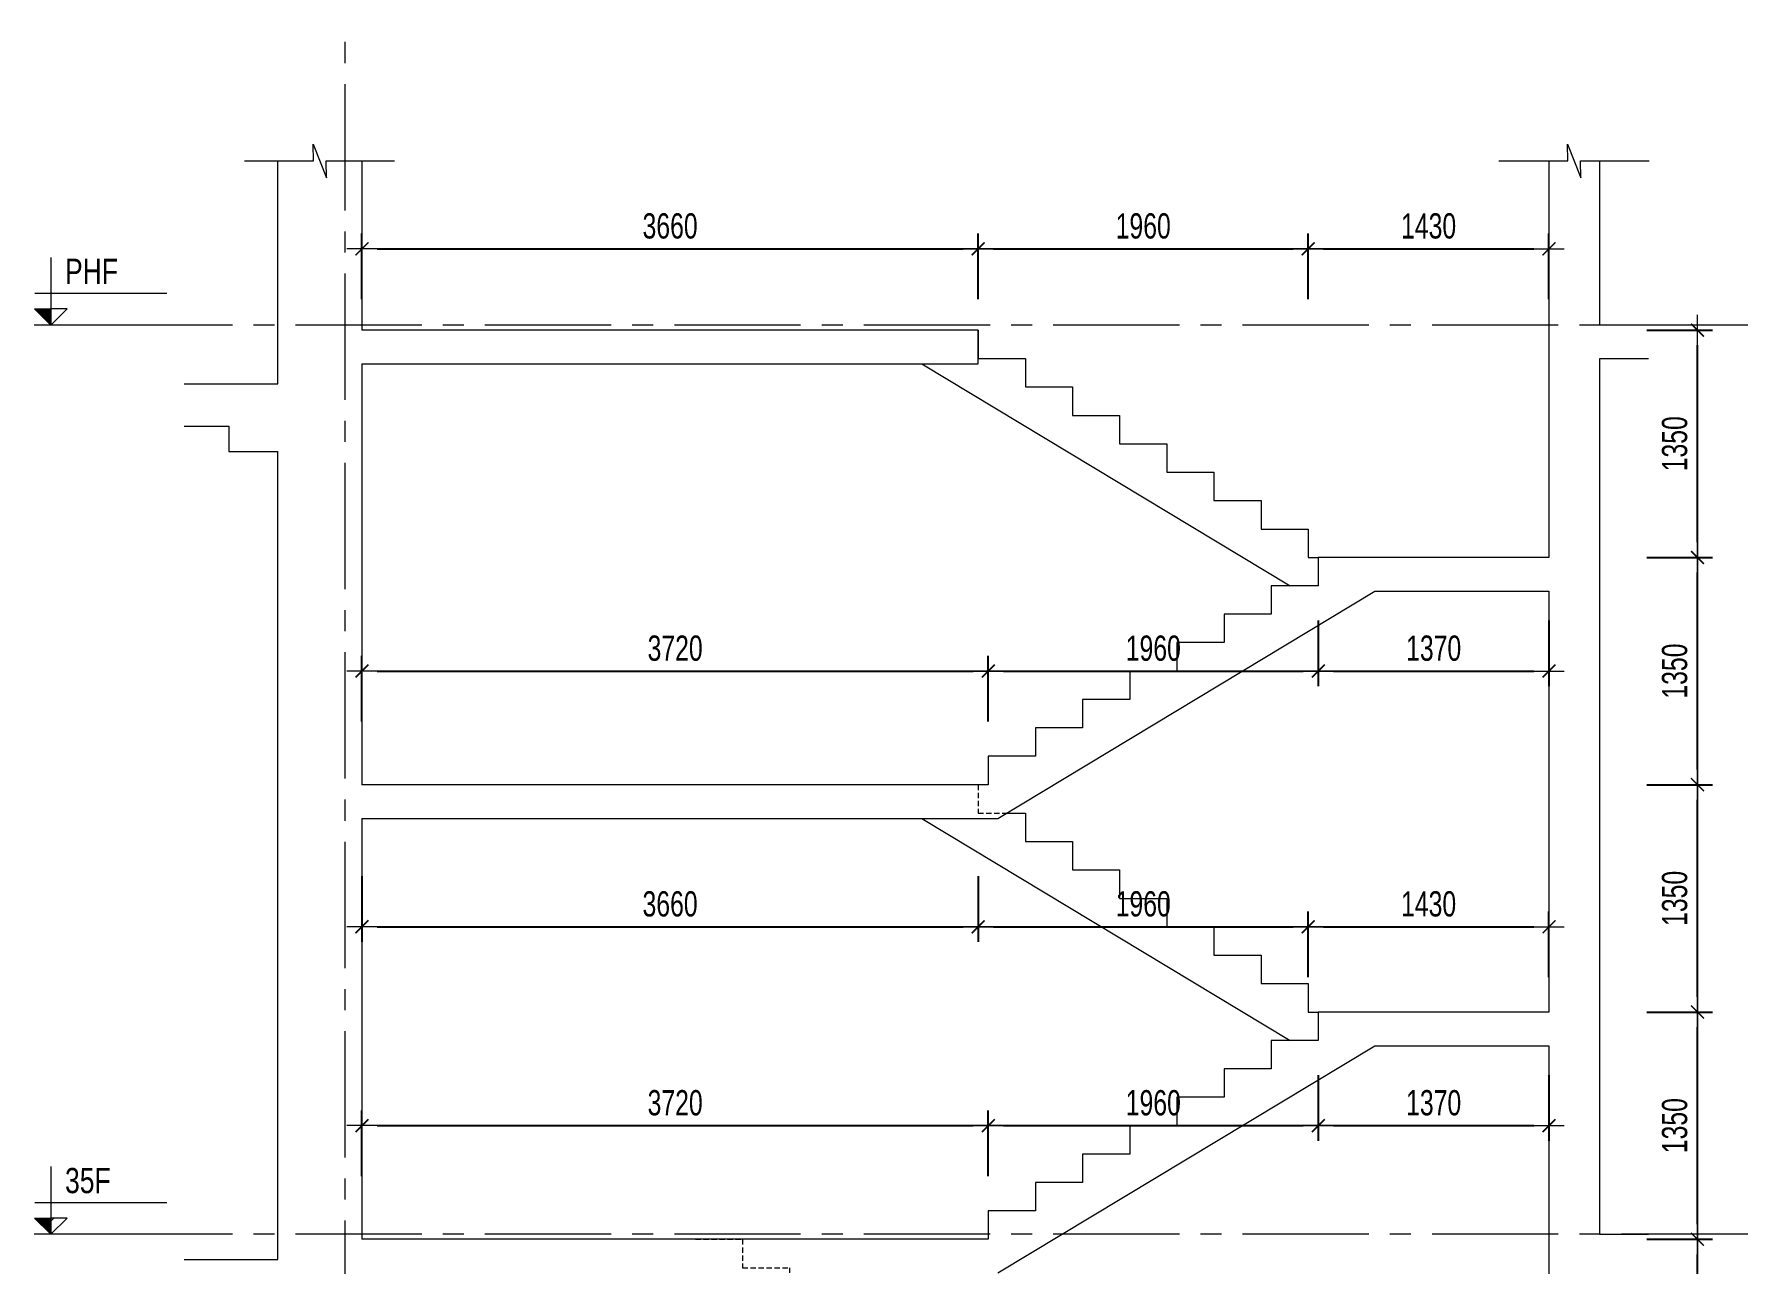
# Model space of a CAD drawing. Header units: millimetres. Extents: x -179076 to 254975, y -18667 to 296191.
# Drawn here: x 20821 to 30998, y 135082 to 142384 of the extents above; entities that cross this region are included whole.
import ezdxf

# ---------------------------------------------------------------- set-up
doc = ezdxf.new("R2010")
doc.units = ezdxf.units.MM
doc.linetypes.add('CENTER2', pattern=[1.125, 0.75, -0.125, 0.125, -0.125])
doc.linetypes.add('HIDDEN2', pattern=[4.762499999999999, 3.175, -1.5875])
doc.layers.get('Defpoints').update_dxf_attribs({"color": 151, "lineweight": 9})
for name, color, linetype, lineweight in [('NDC_S_ANNO', 7, 'Continuous', 20), ('NDC_S_AXIS', 5, 'CENTER2', 13), ('NDC_S_CONTINUOUS', 3, 'Continuous', 20), ('NDC_S_DIM', 1, 'Continuous', 15), ('NDC_S_HIDDEN', 8, 'HIDDEN2', 13), ('NDC_S_SLAB', 2, 'Continuous', 20), ('NDC_S_SYMBOL', 1, 'Continuous', 15), ('NDC_S_TEXT SYMBOL', 7, 'Continuous', 20), ('NDC_S_VN TEXT', 7, 'Continuous', 20)]:
    doc.layers.add(name, color=color, linetype=linetype, lineweight=lineweight)
doc.styles.add('NDC_ANNO', font='', dxfattribs={"width": 0.8})
doc.styles.add('NDC_DIM', font='', dxfattribs={"width": 0.75})
doc.styles.get('NDC_ANNO').set_extended_font_data('Dotum')
doc.styles.get('NDC_DIM').set_extended_font_data('Dotum')
doc.dimstyles.new('NDC_dim_60', dxfattribs={"dimscale": 60, "dimtxt": 2.5, "dimasz": 1.5, "dimexe": 1.5, "dimexo": 2.5, "dimgap": 1, "dimtad": 1, "dimdec": 0, "dimzin": 0, "dimdsep": 46, "dimtxsty": 'NDC_DIM', "dimblk": 'DIMMARK', "dimcen": 0.09, "dimdle": 1.2, "dimclrd": 1, "dimclre": 1, "dimclrt": 3, "dimadec": 0, "dimazin": 0, "dimtfac": 1, "dimtdec": 0, "dimtix": 1, "dimtofl": 0, "dimtmove": 0, "dimatfit": 3, "dimfxl": 5, "dimfxlon": 1, "dimtolj": 1, "dimtzin": 0, "dimarcsym": 0})

# ---------------------------------------------------------------- blocks, each defined once
blk = doc.blocks.new('kata_block_CT')
at = {"layer": 'NDC_S_ANNO'}
blk.add_hatch(color=3, dxfattribs=at).paths.add_polyline_path([(0, 1.596954857557648), (-1.612010908633238, 1.596954857557648), (0, 0)])
at = {"layer": 'NDC_S_ANNO', "ltscale": 50}
h = blk.add_hatch(dxfattribs=at)
h.set_pattern_fill('ANSI31', color=256, scale=1.406250541793835, style=0)
h.set_pattern_definition([(45.00000000000001, (0, 5.456968210637569e-12), (-3.157122508925224, 3.157122508925225), [])])
h.paths.add_polyline_path([(0, 1.596954857557648), (0, 0), (1.612010908924276, 1.596954857557648)])
for p, q in [((-1.592704896858777, 3.140833880479477), (11.46947077315417, 3.140833880479477)), ((11.56125648126181, 5.456968210637569e-12), (-1.63869572513795, 5.456968210637569e-12))]:
    blk.add_line(p, q, dxfattribs=at)
for points in [[(0, 6.69495074864426), (0, 0)], [(0, 0), (-1.612010908924276, 1.596954857557648), (0, 1.596954857557648)], [(0, 0), (1.612010908924276, 1.596954857557648), (0, 1.596954857557648)]]:
    blk.add_lwpolyline(points, dxfattribs=at)
at = {"layer": 'NDC_S_ANNO', "color": 8, "ltscale": 50}
blk.add_lwpolyline([(0, 0), (-1.612010908633238, 1.596954857557648), (0, 1.596954857557648)], dxfattribs=at)
at = {"layer": 'NDC_S_TEXT SYMBOL', "color": 3, "style": 'NDC_ANNO', "width": 0.8}
blk.add_attdef('CT', (1.409564409346785, 4.068271311703938), '', height=2.5, dxfattribs=at)
blk = doc.blocks.new('DIMMARK')
at = {"layer": 'NDC_S_DIM', "color": 1}
blk.add_line((-1.5, 0), (1, 0), dxfattribs=at)
at = {"layer": 'NDC_S_DIM', "color": 2, "const_width": 0.1}
blk.add_lwpolyline([(-0.4242640687119285, -0.4242640687119285), (0.4242640687119285, 0.4242640687119285)], dxfattribs=at)
blk = doc.blocks.new('*D2628')
at = {"layer": 'Defpoints', "color": 0, "transparency": 16777216}
for p in [(25062.7064765261, 135226.894619541), (22767.819041863, 135026.8946195382), (25062.7064765261, 133703.817696464)]:
    blk.add_point(p, dxfattribs=at)
at = {"layer": 'NDC_S_DIM', "color": 1, "lineweight": -2, "transparency": 16777216}
for p, q in [((22767.819041863, 134003.817696464), (22767.819041863, 133613.817696464)), ((25062.7064765261, 134003.817696464), (25062.7064765261, 133613.817696464)), ((22857.819041863, 133703.817696464), (24972.7064765261, 133703.817696464))]:
    blk.add_line(p, q, dxfattribs=at)
at = {"layer": 'NDC_S_DIM', "color": 1, "lineweight": -2, "transparency": 16777216, "xscale": 90, "yscale": 90, "zscale": 90, "rotation": 180}
blk.add_blockref('DIMMARK', (22767.819041863, 133703.817696464), dxfattribs=at)
at = {"layer": 'NDC_S_DIM', "color": 1, "lineweight": -2, "transparency": 16777216, "xscale": 90, "yscale": 90, "zscale": 90}
blk.add_blockref('DIMMARK', (25062.7064765261, 133703.817696464), dxfattribs=at)
at = {"layer": 'NDC_S_DIM', "color": 3, "transparency": 16777216, "insert": (23915.26275919455, 133838.9194603717), "char_height": 150, "attachment_point": 5, "style": 'NDC_DIM'}
blk.add_mtext('\\A1;2295', dxfattribs=at)
blk = doc.blocks.new('*D2629')
at = {"layer": 'Defpoints', "color": 0, "transparency": 16777216}
for p in [(25062.7064765261, 135226.894619541), (28387.81904196145, 133703.817696464), (28387.81904196145, 133196.1253887717)]:
    blk.add_point(p, dxfattribs=at)
at = {"layer": 'NDC_S_DIM', "color": 1, "lineweight": -2, "transparency": 16777216}
for p, q in [((25062.7064765261, 134003.817696464), (25062.7064765261, 133613.817696464)), ((28387.81904196145, 133403.817696464), (28387.81904196145, 133793.817696464)), ((25152.7064765261, 133703.817696464), (28297.81904196145, 133703.817696464))]:
    blk.add_line(p, q, dxfattribs=at)
at = {"layer": 'NDC_S_DIM', "color": 1, "lineweight": -2, "transparency": 16777216, "xscale": 90, "yscale": 90, "zscale": 90, "rotation": 180}
blk.add_blockref('DIMMARK', (25062.7064765261, 133703.817696464), dxfattribs=at)
at = {"layer": 'NDC_S_DIM', "color": 1, "lineweight": -2, "transparency": 16777216, "xscale": 90, "yscale": 90, "zscale": 90}
blk.add_blockref('DIMMARK', (28387.81904196145, 133703.817696464), dxfattribs=at)
at = {"layer": 'NDC_S_DIM', "color": 3, "transparency": 16777216, "insert": (26725.26275924378, 133838.9194603717), "char_height": 150, "attachment_point": 5, "style": 'NDC_DIM'}
blk.add_mtext('\\A1;3325', dxfattribs=at)
blk = doc.blocks.new('*D2631')
at = {"layer": 'Defpoints', "color": 0, "transparency": 16777216}
for p in [(26487.81904196143, 135901.894619541), (22767.81904186303, 135226.8946195382), (26487.81904196143, 135226.8946195382)]:
    blk.add_point(p, dxfattribs=at)
at = {"layer": 'NDC_S_DIM', "color": 1, "lineweight": -2, "transparency": 16777216}
for p, q in [((22767.81904186303, 135601.894619541), (22767.81904186303, 135991.894619541)), ((26487.81904196143, 135601.894619541), (26487.81904196143, 135991.894619541)), ((22857.81904186303, 135901.894619541), (26397.81904196143, 135901.894619541))]:
    blk.add_line(p, q, dxfattribs=at)
at = {"layer": 'NDC_S_DIM', "color": 1, "lineweight": -2, "transparency": 16777216, "xscale": 90, "yscale": 90, "zscale": 90, "rotation": 180}
blk.add_blockref('DIMMARK', (22767.81904186303, 135901.894619541), dxfattribs=at)
at = {"layer": 'NDC_S_DIM', "color": 1, "lineweight": -2, "transparency": 16777216, "xscale": 90, "yscale": 90, "zscale": 90}
blk.add_blockref('DIMMARK', (26487.81904196143, 135901.894619541), dxfattribs=at)
at = {"layer": 'NDC_S_DIM', "color": 3, "transparency": 16777216, "insert": (24627.81904191223, 136036.9963834487), "char_height": 150, "attachment_point": 5, "style": 'NDC_DIM'}
blk.add_mtext('\\A1;3720', dxfattribs=at)
blk = doc.blocks.new('*D2632')
at = {"layer": 'Defpoints', "color": 0, "transparency": 16777216}
for p in [(28447.81904196143, 136408.144619541), (28447.81904196143, 135901.894619541), (26487.81904196143, 135226.8946195382)]:
    blk.add_point(p, dxfattribs=at)
at = {"layer": 'NDC_S_DIM', "color": 1, "lineweight": -2, "transparency": 16777216}
for p, q in [((28447.81904196143, 136201.894619541), (28447.81904196143, 135811.894619541)), ((26487.81904196143, 135601.894619541), (26487.81904196143, 135991.894619541)), ((26577.81904196143, 135901.894619541), (28357.81904196143, 135901.894619541))]:
    blk.add_line(p, q, dxfattribs=at)
at = {"layer": 'NDC_S_DIM', "color": 1, "lineweight": -2, "transparency": 16777216, "xscale": 90, "yscale": 90, "zscale": 90, "rotation": 180}
blk.add_blockref('DIMMARK', (26487.81904196143, 135901.894619541), dxfattribs=at)
at = {"layer": 'NDC_S_DIM', "color": 1, "lineweight": -2, "transparency": 16777216, "xscale": 90, "yscale": 90, "zscale": 90}
blk.add_blockref('DIMMARK', (28447.81904196143, 135901.894619541), dxfattribs=at)
at = {"layer": 'NDC_S_DIM', "color": 3, "transparency": 16777216, "insert": (27467.81904196143, 136036.9963834487), "char_height": 150, "attachment_point": 5, "style": 'NDC_DIM'}
blk.add_mtext('\\A1;1960', dxfattribs=at)
blk = doc.blocks.new('*D2633')
at = {"layer": 'Defpoints', "color": 0, "transparency": 16777216}
for p in [(28447.81904196143, 136408.144619541), (29817.81904180933, 136376.894619541), (29817.81904180933, 135901.894619541)]:
    blk.add_point(p, dxfattribs=at)
at = {"layer": 'NDC_S_DIM', "color": 1, "lineweight": -2, "transparency": 16777216}
for p, q in [((28447.81904196143, 136201.894619541), (28447.81904196143, 135811.894619541)), ((29817.81904180933, 136201.894619541), (29817.81904180933, 135811.894619541)), ((28537.81904196143, 135901.894619541), (29727.81904180933, 135901.894619541))]:
    blk.add_line(p, q, dxfattribs=at)
at = {"layer": 'NDC_S_DIM', "color": 1, "lineweight": -2, "transparency": 16777216, "xscale": 90, "yscale": 90, "zscale": 90, "rotation": 180}
blk.add_blockref('DIMMARK', (28447.81904196143, 135901.894619541), dxfattribs=at)
at = {"layer": 'NDC_S_DIM', "color": 1, "lineweight": -2, "transparency": 16777216, "xscale": 90, "yscale": 90, "zscale": 90}
blk.add_blockref('DIMMARK', (29817.81904180933, 135901.894619541), dxfattribs=at)
at = {"layer": 'NDC_S_DIM', "color": 3, "transparency": 16777216, "insert": (29132.81904188538, 136036.9963834487), "char_height": 150, "attachment_point": 5, "style": 'NDC_DIM'}
blk.add_mtext('\\A1;1370', dxfattribs=at)
blk = doc.blocks.new('*D2634')
at = {"layer": 'Defpoints', "color": 0, "transparency": 16777216}
for p in [(26427.81904196143, 137926.8946195388), (22767.59332412216, 137726.8946195382), (26427.81904196143, 137083.144619541)]:
    blk.add_point(p, dxfattribs=at)
at = {"layer": 'NDC_S_DIM', "color": 1, "lineweight": -2, "transparency": 16777216}
for p, q in [((22767.59332412216, 137383.144619541), (22767.59332412216, 136993.144619541)), ((26427.81904196143, 137383.144619541), (26427.81904196143, 136993.144619541)), ((22857.59332412216, 137083.144619541), (26337.81904196143, 137083.144619541))]:
    blk.add_line(p, q, dxfattribs=at)
at = {"layer": 'NDC_S_DIM', "color": 1, "lineweight": -2, "transparency": 16777216, "xscale": 90, "yscale": 90, "zscale": 90, "rotation": 180}
blk.add_blockref('DIMMARK', (22767.59332412216, 137083.144619541), dxfattribs=at)
at = {"layer": 'NDC_S_DIM', "color": 1, "lineweight": -2, "transparency": 16777216, "xscale": 90, "yscale": 90, "zscale": 90}
blk.add_blockref('DIMMARK', (26427.81904196143, 137083.144619541), dxfattribs=at)
at = {"layer": 'NDC_S_DIM', "color": 3, "transparency": 16777216, "insert": (24597.7061830418, 137218.2463834487), "char_height": 150, "attachment_point": 5, "style": 'NDC_DIM'}
blk.add_mtext('\\A1;3660', dxfattribs=at)
blk = doc.blocks.new('*D2635')
at = {"layer": 'Defpoints', "color": 0, "transparency": 16777216}
for p in [(26427.81904196143, 137926.8946195388), (28387.81904196143, 137083.144619541), (28387.81904196143, 136576.894619541)]:
    blk.add_point(p, dxfattribs=at)
at = {"layer": 'NDC_S_DIM', "color": 1, "lineweight": -2, "transparency": 16777216}
for p, q in [((26427.81904196143, 137383.144619541), (26427.81904196143, 136993.144619541)), ((26517.81904196143, 137083.144619541), (28297.81904196143, 137083.144619541)), ((28387.81904196143, 136783.144619541), (28387.81904196143, 137173.144619541))]:
    blk.add_line(p, q, dxfattribs=at)
at = {"layer": 'NDC_S_DIM', "color": 1, "lineweight": -2, "transparency": 16777216, "xscale": 90, "yscale": 90, "zscale": 90, "rotation": 180}
blk.add_blockref('DIMMARK', (26427.81904196143, 137083.144619541), dxfattribs=at)
at = {"layer": 'NDC_S_DIM', "color": 1, "lineweight": -2, "transparency": 16777216, "xscale": 90, "yscale": 90, "zscale": 90}
blk.add_blockref('DIMMARK', (28387.81904196143, 137083.144619541), dxfattribs=at)
at = {"layer": 'NDC_S_DIM', "color": 3, "transparency": 16777216, "insert": (27407.81904196143, 137218.2463834487), "char_height": 150, "attachment_point": 5, "style": 'NDC_DIM'}
blk.add_mtext('\\A1;1960', dxfattribs=at)
blk = doc.blocks.new('*D2636')
at = {"layer": 'Defpoints', "color": 0, "transparency": 16777216}
for p in [(29817.81904180933, 137083.144619541), (28387.81904196143, 136576.894619541), (29817.81904180933, 136576.894619541)]:
    blk.add_point(p, dxfattribs=at)
at = {"layer": 'NDC_S_DIM', "color": 1, "lineweight": -2, "transparency": 16777216}
for p, q in [((28387.81904196143, 136783.144619541), (28387.81904196143, 137173.144619541)), ((28477.81904196143, 137083.144619541), (29727.81904180933, 137083.144619541)), ((29817.81904180933, 136783.144619541), (29817.81904180933, 137173.144619541))]:
    blk.add_line(p, q, dxfattribs=at)
at = {"layer": 'NDC_S_DIM', "color": 1, "lineweight": -2, "transparency": 16777216, "xscale": 90, "yscale": 90, "zscale": 90, "rotation": 180}
blk.add_blockref('DIMMARK', (28387.81904196143, 137083.144619541), dxfattribs=at)
at = {"layer": 'NDC_S_DIM', "color": 1, "lineweight": -2, "transparency": 16777216, "xscale": 90, "yscale": 90, "zscale": 90}
blk.add_blockref('DIMMARK', (29817.81904180933, 137083.144619541), dxfattribs=at)
at = {"layer": 'NDC_S_DIM', "color": 3, "transparency": 16777216, "insert": (29102.81904188538, 137218.2463834487), "char_height": 150, "attachment_point": 5, "style": 'NDC_DIM'}
blk.add_mtext('\\A1;1430', dxfattribs=at)
blk = doc.blocks.new('*D2637')
at = {"layer": 'Defpoints', "color": 0, "transparency": 16777216}
for p in [(26487.81904196143, 138601.894619541), (22767.59332412216, 137926.8946195382), (26487.81904196143, 137926.8946195389)]:
    blk.add_point(p, dxfattribs=at)
at = {"layer": 'NDC_S_DIM', "color": 1, "lineweight": -2, "transparency": 16777216}
for p, q in [((22767.59332412216, 138301.894619541), (22767.59332412216, 138691.894619541)), ((26487.81904196143, 138301.894619541), (26487.81904196143, 138691.894619541)), ((22857.59332412216, 138601.894619541), (26397.81904196143, 138601.894619541))]:
    blk.add_line(p, q, dxfattribs=at)
at = {"layer": 'NDC_S_DIM', "color": 1, "lineweight": -2, "transparency": 16777216, "xscale": 90, "yscale": 90, "zscale": 90, "rotation": 180}
blk.add_blockref('DIMMARK', (22767.59332412216, 138601.894619541), dxfattribs=at)
at = {"layer": 'NDC_S_DIM', "color": 1, "lineweight": -2, "transparency": 16777216, "xscale": 90, "yscale": 90, "zscale": 90}
blk.add_blockref('DIMMARK', (26487.81904196143, 138601.894619541), dxfattribs=at)
at = {"layer": 'NDC_S_DIM', "color": 3, "transparency": 16777216, "insert": (24627.7061830418, 138736.9963834487), "char_height": 150, "attachment_point": 5, "style": 'NDC_DIM'}
blk.add_mtext('\\A1;3720', dxfattribs=at)
blk = doc.blocks.new('*D2638')
at = {"layer": 'Defpoints', "color": 0, "transparency": 16777216}
for p in [(28447.81904196143, 139276.894619541), (28447.81904196143, 138601.894619541), (26487.81904196143, 137926.8946195389)]:
    blk.add_point(p, dxfattribs=at)
at = {"layer": 'NDC_S_DIM', "color": 1, "lineweight": -2, "transparency": 16777216}
for p, q in [((28447.81904196143, 138901.894619541), (28447.81904196143, 138511.894619541)), ((26487.81904196143, 138301.894619541), (26487.81904196143, 138691.894619541)), ((26577.81904196143, 138601.894619541), (28357.81904196143, 138601.894619541))]:
    blk.add_line(p, q, dxfattribs=at)
at = {"layer": 'NDC_S_DIM', "color": 1, "lineweight": -2, "transparency": 16777216, "xscale": 90, "yscale": 90, "zscale": 90, "rotation": 180}
blk.add_blockref('DIMMARK', (26487.81904196143, 138601.894619541), dxfattribs=at)
at = {"layer": 'NDC_S_DIM', "color": 1, "lineweight": -2, "transparency": 16777216, "xscale": 90, "yscale": 90, "zscale": 90}
blk.add_blockref('DIMMARK', (28447.81904196143, 138601.894619541), dxfattribs=at)
at = {"layer": 'NDC_S_DIM', "color": 3, "transparency": 16777216, "insert": (27467.81904196143, 138736.9963834487), "char_height": 150, "attachment_point": 5, "style": 'NDC_DIM'}
blk.add_mtext('\\A1;1960', dxfattribs=at)
blk = doc.blocks.new('*D2620')
at = {"layer": 'Defpoints', "color": 0, "transparency": 16777216}
for p in [(28447.81904196143, 139276.894619541), (29817.81904180936, 139076.894619541), (29817.81904180936, 138601.894619541)]:
    blk.add_point(p, dxfattribs=at)
at = {"layer": 'NDC_S_DIM', "color": 1, "lineweight": -2, "transparency": 16777216}
for p, q in [((28447.81904196143, 138901.894619541), (28447.81904196143, 138511.894619541)), ((29817.81904180936, 138901.894619541), (29817.81904180936, 138511.894619541)), ((28537.81904196143, 138601.894619541), (29727.81904180936, 138601.894619541))]:
    blk.add_line(p, q, dxfattribs=at)
at = {"layer": 'NDC_S_DIM', "color": 1, "lineweight": -2, "transparency": 16777216, "xscale": 90, "yscale": 90, "zscale": 90, "rotation": 180}
blk.add_blockref('DIMMARK', (28447.81904196143, 138601.894619541), dxfattribs=at)
at = {"layer": 'NDC_S_DIM', "color": 1, "lineweight": -2, "transparency": 16777216, "xscale": 90, "yscale": 90, "zscale": 90}
blk.add_blockref('DIMMARK', (29817.81904180936, 138601.894619541), dxfattribs=at)
at = {"layer": 'NDC_S_DIM', "color": 3, "transparency": 16777216, "insert": (29132.81904188539, 138736.9963834487), "char_height": 150, "attachment_point": 5, "style": 'NDC_DIM'}
blk.add_mtext('\\A1;1370', dxfattribs=at)
blk = doc.blocks.new('*D2621')
at = {"layer": 'Defpoints', "color": 0, "transparency": 16777216}
for p in [(26427.81904196143, 141109.7245300131), (22767.81904186303, 140626.8946195382), (26427.81904196143, 140626.8946195382)]:
    blk.add_point(p, dxfattribs=at)
at = {"layer": 'NDC_S_DIM', "color": 1, "lineweight": -2, "transparency": 16777216}
for p, q in [((22767.81904186303, 140809.7245300131), (22767.81904186303, 141199.7245300131)), ((26427.81904196143, 140809.7245300131), (26427.81904196143, 141199.7245300131)), ((22857.81904186303, 141109.7245300131), (26337.81904196143, 141109.7245300131))]:
    blk.add_line(p, q, dxfattribs=at)
at = {"layer": 'NDC_S_DIM', "color": 1, "lineweight": -2, "transparency": 16777216, "xscale": 90, "yscale": 90, "zscale": 90, "rotation": 180}
blk.add_blockref('DIMMARK', (22767.81904186303, 141109.7245300131), dxfattribs=at)
at = {"layer": 'NDC_S_DIM', "color": 1, "lineweight": -2, "transparency": 16777216, "xscale": 90, "yscale": 90, "zscale": 90}
blk.add_blockref('DIMMARK', (26427.81904196143, 141109.7245300131), dxfattribs=at)
at = {"layer": 'NDC_S_DIM', "color": 3, "transparency": 16777216, "insert": (24597.81904191223, 141244.8262939208), "char_height": 150, "attachment_point": 5, "style": 'NDC_DIM'}
blk.add_mtext('\\A1;3660', dxfattribs=at)
blk = doc.blocks.new('*D2622')
at = {"layer": 'Defpoints', "color": 0, "transparency": 16777216}
for p in [(28387.81904196143, 141109.7245300131), (26427.81904196143, 140626.8946195382), (28387.81904196143, 139361.269619541)]:
    blk.add_point(p, dxfattribs=at)
at = {"layer": 'NDC_S_DIM', "color": 1, "lineweight": -2, "transparency": 16777216}
for p, q in [((26427.81904196143, 140809.7245300131), (26427.81904196143, 141199.7245300131)), ((28387.81904196143, 140809.7245300131), (28387.81904196143, 141199.7245300131)), ((26517.81904196143, 141109.7245300131), (28297.81904196143, 141109.7245300131))]:
    blk.add_line(p, q, dxfattribs=at)
at = {"layer": 'NDC_S_DIM', "color": 1, "lineweight": -2, "transparency": 16777216, "xscale": 90, "yscale": 90, "zscale": 90, "rotation": 180}
blk.add_blockref('DIMMARK', (26427.81904196143, 141109.7245300131), dxfattribs=at)
at = {"layer": 'NDC_S_DIM', "color": 1, "lineweight": -2, "transparency": 16777216, "xscale": 90, "yscale": 90, "zscale": 90}
blk.add_blockref('DIMMARK', (28387.81904196143, 141109.7245300131), dxfattribs=at)
at = {"layer": 'NDC_S_DIM', "color": 3, "transparency": 16777216, "insert": (27407.81904196143, 141244.8262939208), "char_height": 150, "attachment_point": 5, "style": 'NDC_DIM'}
blk.add_mtext('\\A1;1960', dxfattribs=at)
blk = doc.blocks.new('*D2623')
at = {"layer": 'Defpoints', "color": 0, "transparency": 16777216}
for p in [(29817.8190418093, 141109.7245300131), (28387.81904196143, 139361.269619541), (29817.8190418093, 139276.894619541)]:
    blk.add_point(p, dxfattribs=at)
at = {"layer": 'NDC_S_DIM', "color": 1, "lineweight": -2, "transparency": 16777216}
for p, q in [((28387.81904196143, 140809.7245300131), (28387.81904196143, 141199.7245300131)), ((29817.8190418093, 140809.7245300131), (29817.8190418093, 141199.7245300131)), ((28477.81904196143, 141109.7245300131), (29727.8190418093, 141109.7245300131))]:
    blk.add_line(p, q, dxfattribs=at)
at = {"layer": 'NDC_S_DIM', "color": 1, "lineweight": -2, "transparency": 16777216, "xscale": 90, "yscale": 90, "zscale": 90, "rotation": 180}
blk.add_blockref('DIMMARK', (28387.81904196143, 141109.7245300131), dxfattribs=at)
at = {"layer": 'NDC_S_DIM', "color": 1, "lineweight": -2, "transparency": 16777216, "xscale": 90, "yscale": 90, "zscale": 90}
blk.add_blockref('DIMMARK', (29817.8190418093, 141109.7245300131), dxfattribs=at)
at = {"layer": 'NDC_S_DIM', "color": 3, "transparency": 16777216, "insert": (29102.81904188536, 141244.8262939208), "char_height": 150, "attachment_point": 5, "style": 'NDC_DIM'}
blk.add_mtext('\\A1;1430', dxfattribs=at)
blk = doc.blocks.new('*D3005')
at = {"layer": 'Defpoints', "color": 0, "transparency": 16777216}
for p in [(26487.81904196144, 135226.8946195389), (30699.73944934251, 135226.8946195389), (28387.81904196147, 133026.894619541)]:
    blk.add_point(p, dxfattribs=at)
at = {"layer": 'NDC_S_DIM', "color": 1, "lineweight": -2, "transparency": 16777216}
for p, q in [((30399.73944934251, 135226.8946195389), (30789.73944934251, 135226.8946195389)), ((30699.73944934251, 133116.894619541), (30699.73944934251, 135136.8946195389)), ((30399.73944934251, 133026.894619541), (30789.73944934251, 133026.894619541))]:
    blk.add_line(p, q, dxfattribs=at)
at = {"layer": 'NDC_S_DIM', "color": 1, "lineweight": -2, "transparency": 16777216, "xscale": 90, "yscale": 90, "zscale": 90}
for p, rotation in [((30699.73944934251, 135226.8946195389), 90), ((30699.73944934251, 133026.894619541), 270)]:
    blk.add_blockref('DIMMARK', p, dxfattribs=dict(at, rotation=rotation))
at = {"layer": 'NDC_S_DIM', "color": 3, "transparency": 16777216, "insert": (30564.63768543481, 134126.8946195399), "char_height": 150, "attachment_point": 5, "rotation": 90, "style": 'NDC_DIM'}
blk.add_mtext('\\A1;2200', dxfattribs=at)
blk = doc.blocks.new('*D3006')
at = {"layer": 'Defpoints', "color": 0, "transparency": 16777216}
for p in [(28387.81904196144, 136576.894619541), (30699.73944934252, 136576.894619541), (26487.81904196144, 135226.8946195389)]:
    blk.add_point(p, dxfattribs=at)
at = {"layer": 'NDC_S_DIM', "color": 1, "lineweight": -2, "transparency": 16777216}
for p, q in [((30399.73944934252, 136576.894619541), (30789.73944934252, 136576.894619541)), ((30699.73944934252, 135316.8946195389), (30699.73944934252, 136486.894619541)), ((30399.73944934252, 135226.8946195389), (30789.73944934252, 135226.8946195389))]:
    blk.add_line(p, q, dxfattribs=at)
at = {"layer": 'NDC_S_DIM', "color": 1, "lineweight": -2, "transparency": 16777216, "xscale": 90, "yscale": 90, "zscale": 90}
for p, rotation in [((30699.73944934252, 136576.894619541), 90), ((30699.73944934252, 135226.8946195389), 270)]:
    blk.add_blockref('DIMMARK', p, dxfattribs=dict(at, rotation=rotation))
at = {"layer": 'NDC_S_DIM', "color": 3, "transparency": 16777216, "insert": (30564.63768543482, 135901.8946195399), "char_height": 150, "attachment_point": 5, "rotation": 90, "style": 'NDC_DIM'}
blk.add_mtext('\\A1;1350', dxfattribs=at)
blk = doc.blocks.new('*D3007')
at = {"layer": 'Defpoints', "color": 0, "transparency": 16777216}
for p in [(26427.81904196144, 137926.8946195389), (30699.73944934254, 137926.8946195389), (28387.81904196144, 136576.894619541)]:
    blk.add_point(p, dxfattribs=at)
at = {"layer": 'NDC_S_DIM', "color": 1, "lineweight": -2, "transparency": 16777216}
for p, q in [((30399.73944934254, 137926.8946195389), (30789.73944934254, 137926.8946195389)), ((30699.73944934254, 136666.894619541), (30699.73944934254, 137836.8946195389)), ((30399.73944934254, 136576.894619541), (30789.73944934254, 136576.894619541))]:
    blk.add_line(p, q, dxfattribs=at)
at = {"layer": 'NDC_S_DIM', "color": 1, "lineweight": -2, "transparency": 16777216, "xscale": 90, "yscale": 90, "zscale": 90}
for p, rotation in [((30699.73944934254, 137926.8946195389), 90), ((30699.73944934254, 136576.894619541), 270)]:
    blk.add_blockref('DIMMARK', p, dxfattribs=dict(at, rotation=rotation))
at = {"layer": 'NDC_S_DIM', "color": 3, "transparency": 16777216, "insert": (30564.63768543483, 137251.8946195399), "char_height": 150, "attachment_point": 5, "rotation": 90, "style": 'NDC_DIM'}
blk.add_mtext('\\A1;1350', dxfattribs=at)
blk = doc.blocks.new('*D3008')
at = {"layer": 'Defpoints', "color": 0, "transparency": 16777216}
for p in [(28387.81904196144, 139276.894619541), (30699.73944934255, 139276.894619541), (26427.81904196144, 137926.8946195389)]:
    blk.add_point(p, dxfattribs=at)
at = {"layer": 'NDC_S_DIM', "color": 1, "lineweight": -2, "transparency": 16777216}
for p, q in [((30399.73944934255, 139276.894619541), (30789.73944934255, 139276.894619541)), ((30699.73944934255, 138016.8946195389), (30699.73944934255, 139186.894619541)), ((30399.73944934255, 137926.8946195389), (30789.73944934255, 137926.8946195389))]:
    blk.add_line(p, q, dxfattribs=at)
at = {"layer": 'NDC_S_DIM', "color": 1, "lineweight": -2, "transparency": 16777216, "xscale": 90, "yscale": 90, "zscale": 90}
for p, rotation in [((30699.73944934255, 139276.894619541), 90), ((30699.73944934255, 137926.8946195389), 270)]:
    blk.add_blockref('DIMMARK', p, dxfattribs=dict(at, rotation=rotation))
at = {"layer": 'NDC_S_DIM', "color": 3, "transparency": 16777216, "insert": (30564.63768543485, 138601.8946195399), "char_height": 150, "attachment_point": 5, "rotation": 90, "style": 'NDC_DIM'}
blk.add_mtext('\\A1;1350', dxfattribs=at)
blk = doc.blocks.new('*D3009')
at = {"layer": 'Defpoints', "color": 0, "transparency": 16777216}
for p in [(26427.81904196144, 140626.8946195382), (30699.73944934256, 140626.8946195382), (28387.81904196144, 139276.894619541)]:
    blk.add_point(p, dxfattribs=at)
at = {"layer": 'NDC_S_DIM', "color": 1, "lineweight": -2, "transparency": 16777216}
for p, q in [((30399.73944934256, 140626.8946195382), (30789.73944934256, 140626.8946195382)), ((30699.73944934256, 139366.894619541), (30699.73944934256, 140536.8946195382)), ((30399.73944934256, 139276.894619541), (30789.73944934256, 139276.894619541))]:
    blk.add_line(p, q, dxfattribs=at)
at = {"layer": 'NDC_S_DIM', "color": 1, "lineweight": -2, "transparency": 16777216, "xscale": 90, "yscale": 90, "zscale": 90}
for p, rotation in [((30699.73944934256, 140626.8946195382), 90), ((30699.73944934256, 139276.894619541), 270)]:
    blk.add_blockref('DIMMARK', p, dxfattribs=dict(at, rotation=rotation))
at = {"layer": 'NDC_S_DIM', "color": 3, "transparency": 16777216, "insert": (30564.63768543486, 139951.8946195396), "char_height": 150, "attachment_point": 5, "rotation": 90, "style": 'NDC_DIM'}
blk.add_mtext('\\A1;1350', dxfattribs=at)

msp = doc.modelspace()

# ---------------------------------------------------------------- linework, layer by layer
at = {"layer": 'NDC_S_AXIS', "ltscale": 1000}
msp.add_line((22667.81904194443, 128963.2315864418), (22667.81904194443, 142383.9942677284), dxfattribs=at)
for points in [[(30998.23058769255, 140656.894619541), (20821.45373490194, 140656.8946195409)], [(30998.23058769255, 135256.894619541), (20821.45373490194, 135256.8946195409)]]:
    msp.add_lwpolyline(points, dxfattribs=at)
at = {"layer": 'NDC_S_CONTINUOUS'}
for p, q in [((26092.21037766387, 140426.8946195389), (28280.35852580846, 139108.144619541)), ((26092.21037766381, 137726.8946195389), (28280.35852580843, 136408.144619541))]:
    msp.add_line(p, q, dxfattribs=at)
for points in [[(26427.81904196143, 140626.8946195389), (26427.81904196143, 140458.144619541), (26707.81904196143, 140458.144619541), (26707.81904196143, 140289.394619541), (26987.81904196143, 140289.394619541), (26987.81904196143, 140120.644619541), (27267.81904196143, 140120.644619541), (27267.81904196143, 139951.894619541), (27547.81904196143, 139951.894619541), (27547.81904196143, 139783.144619541), (27827.81904196143, 139783.144619541), (27827.81904196143, 139614.394619541), (28107.81904196143, 139614.394619541), (28107.81904196143, 139445.644619541), (28387.81904196143, 139445.644619541), (28387.81904196143, 139276.894619541), (28447.81904196143, 139276.894619541)], [(26595.27955811788, 137758.144619541), (26707.81904196143, 137758.144619541), (26707.81904196143, 137589.394619541), (26987.81904196143, 137589.394619541), (26987.81904196143, 137420.644619541), (27267.81904196143, 137420.644619541), (27267.81904196143, 137251.894619541), (27547.81904196143, 137251.894619541), (27547.81904196143, 137083.144619541), (27827.81904196143, 137083.144619541), (27827.81904196143, 136914.394619541), (28107.81904196143, 136914.394619541), (28107.81904196143, 136745.644619541), (28387.81904196143, 136745.644619541), (28387.81904196143, 136576.894619541), (28447.81904196143, 136576.894619541)]]:
    msp.add_lwpolyline(points, dxfattribs=at)
at = {"layer": 'NDC_S_HIDDEN', "ltscale": 10}
for points in [[(26427.81904196143, 137926.894619541), (26427.81904196143, 137758.144619541), (26595.27955811788, 137758.144619541)], [(24747.81904196145, 135226.894619541), (25027.81904196145, 135226.894619541), (25027.81904196145, 135057.6638503101), (25307.81904196145, 135057.6638503101), (25307.81904196148, 135026.8946195386)]]:
    msp.add_lwpolyline(points, dxfattribs=at)
at = {"layer": 'NDC_S_SLAB'}
for p, q in [((22267.819041863, 140306.894619541), (22267.819041863, 141632.2568599886)), ((22767.59332412216, 141632.2568599886), (22767.59332412216, 140626.8946195382)), ((29817.81904180933, 141632.2568599886), (29817.81904180933, 139276.894619541)), ((30117.81904180933, 141632.2568599886), (30117.81904180933, 140656.894619541)), ((30409.39415724421, 140456.894619541), (30117.81904180933, 140456.894619541)), ((30117.81904180933, 140456.894619541), (30117.81904180933, 135256.894619541)), ((22767.59332412216, 140426.8946195382), (22767.59332412216, 137926.8946195382)), ((21711.28539272648, 140306.894619541), (22267.81904186303, 140306.894619541)), ((21711.28539272648, 140056.8946195408), (21976.35136624306, 140056.8946195407)), ((21976.35136624306, 140056.8946195407), (21976.35136624306, 139906.8946195407)), ((21976.35136624306, 139906.8946195407), (22267.81904186305, 139906.894619541)), ((22267.81904186297, 135106.894619541), (22267.819041863, 139906.894619541)), ((29817.8190418093, 139276.894619541), (28447.81904196143, 139276.894619541)), ((28447.81904196143, 139276.894619541), (28447.81904196143, 139108.144619541)), ((26543.42770626265, 137726.8946195389), (28783.42770626213, 139076.894619541)), ((28447.81904196143, 139108.144619541), (28167.81904196143, 139108.144619541)), ((28167.81904196143, 139108.144619541), (28167.81904196143, 138939.394619541)), ((28783.42770626213, 139076.894619541), (29817.81904180936, 139076.894619541)), ((29817.81904180933, 139076.894619541), (29817.81904180933, 136576.894619541)), ((28167.81904196143, 138939.394619541), (27887.81904196143, 138939.394619541)), ((27887.81904196143, 138939.394619541), (27887.81904196143, 138770.644619541)), ((27887.81904196143, 138770.644619541), (27607.81904196143, 138770.644619541)), ((27607.81904196143, 138770.644619541), (27607.81904196143, 138601.894619541)), ((27607.81904196143, 138601.894619541), (27327.81904196143, 138601.894619541)), ((27327.81904196143, 138601.894619541), (27327.81904196143, 138433.144619541)), ((27327.81904196143, 138433.144619541), (27047.81904196143, 138433.144619541)), ((27047.81904196143, 138433.144619541), (27047.81904196143, 138264.394619541)), ((27047.81904196143, 138264.394619541), (26767.81904196143, 138264.394619541)), ((26767.81904196143, 138264.394619541), (26767.81904196143, 138095.644619541)), ((26767.81904196143, 138095.644619541), (26487.81904196143, 138095.644619541)), ((26487.81904196143, 138095.644619541), (26487.81904196143, 137926.8946195389)), ((26487.81904196143, 137926.8946195389), (22767.59332412216, 137926.8946195382)), ((22767.59332412216, 137726.8946195382), (22767.59332412216, 135226.8946195382)), ((22767.59332412216, 137726.8946195382), (26543.42770626265, 137726.8946195389)), ((26543.42770626259, 135026.8946195389), (28783.42770626213, 136376.894619541)), ((28783.42770626213, 136376.894619541), (29817.81904180933, 136376.894619541)), ((29817.81904180933, 136376.894619541), (29817.81904180933, 135256.894619541)), ((29817.8190418093, 135256.894619541), (29817.8190418093, 133026.8946195408)), ((30117.81904180933, 135256.894619541), (30409.39415724421, 135256.894619541)), ((21711.28539272648, 135106.894619541), (22267.819041863, 135106.894619541))]:
    msp.add_line(p, q, dxfattribs=at)
for points in [[(30409.39415724421, 140656.894619541), (30117.81904180933, 140656.894619541)], [(22767.59332412216, 140426.8946195382), (26427.81904196143, 140426.8946195389), (26427.81904196143, 140626.8946195389), (22767.81904186303, 140626.8946195382)], [(29817.81904180933, 136576.894619541), (28447.81904196143, 136576.894619541), (28447.81904196143, 136408.144619541), (28167.81904196143, 136408.144619541), (28167.81904196143, 136239.394619541), (27887.81904196143, 136239.394619541), (27887.81904196143, 136070.644619541), (27607.81904196143, 136070.644619541), (27607.81904196143, 135901.894619541), (27327.81904196143, 135901.894619541), (27327.81904196143, 135733.144619541), (27047.81904196143, 135733.144619541), (27047.81904196143, 135564.394619541), (26767.81904196143, 135564.394619541), (26767.81904196143, 135395.644619541), (26487.81904196143, 135395.644619541), (26487.81904196143, 135226.8946195389), (22767.81904186303, 135226.8946195382)]]:
    msp.add_lwpolyline(points, dxfattribs=at)
at = {"layer": 'NDC_S_SYMBOL'}
for points in [[(22070.37639301905, 141632.2568599886), (22479.99295450962, 141632.2568599886), (22477.81904161192, 141732.2568599886), (22557.81904205895, 141532.2568598023), (22555.64512878872, 141632.2568599886), (22961.93064855022, 141632.2568599886)], [(29520.37639296532, 141632.2568599886), (29929.9929544559, 141632.2568599886), (29927.81904155819, 141732.2568599886), (30007.81904200523, 141532.2568598023), (30005.64512873499, 141632.2568599886), (30411.93064849649, 141632.2568599886)]]:
    msp.add_lwpolyline(points, dxfattribs=at)

# ---------------------------------------------------------------- block references
at = {"layer": 'NDC_S_VN TEXT', "xscale": 60, "yscale": 60, "zscale": 60}
for p, values in [((20919.77547841021, 140656.8946195406), {'CT': 'PHF'}), ((20919.77547841021, 135256.8946195406), {'CT': '35F'})]:
    msp.add_blockref('kata_block_CT', p, dxfattribs=at).add_auto_attribs(values)

# ---------------------------------------------------------------- dimensions: what is measured, and where the dimension line sits
at = {"layer": 'NDC_S_DIM'}
for base, p1, p2, picture, middle in [((26427.81904196143, 141109.7245300131), (22767.81904186303, 140626.8946195382), (26427.81904196143, 140626.8946195382), '*D2621', (24597.81904191223, 141244.8262939208)), ((26487.81904196143, 138601.894619541), (22767.59332412216, 137926.8946195382), (26487.81904196143, 137926.8946195389), '*D2637', (24627.7061830418, 138736.9963834487)), ((26427.81904196143, 137083.144619541), (22767.59332412216, 137726.8946195382), (26427.81904196143, 137926.8946195388), '*D2634', (24597.7061830418, 137218.2463834487)), ((26487.81904196143, 135901.894619541), (22767.81904186303, 135226.8946195382), (26487.81904196143, 135226.8946195382), '*D2631', (24627.81904191223, 136036.9963834487)), ((25062.7064765261, 133703.817696464), (22767.819041863, 135026.8946195382), (25062.7064765261, 135226.894619541), '*D2628', (23915.26275919455, 133838.9194603717))]:
    dim = msp.add_linear_dim(base=base, p1=p1, p2=p2, dimstyle='NDC_dim_60', dxfattribs=at)
    dim.commit()
    dim.dimension.update_dxf_attribs({"geometry": picture, "text_midpoint": middle})
for base, p1, p2, picture, middle in [((28387.81904196143, 141109.7245300131), (26427.81904196143, 140626.8946195382), (28387.81904196143, 139361.269619541), '*D2622', (27407.81904196143, 141244.8262939208)), ((29817.8190418093, 141109.7245300131), (28387.81904196143, 139361.269619541), (29817.8190418093, 139276.894619541), '*D2623', (29102.81904188536, 141244.8262939208)), ((28447.81904196143, 138601.894619541), (26487.81904196143, 137926.8946195389), (28447.81904196143, 139276.894619541), '*D2638', (27467.81904196143, 138736.9963834487)), ((29817.81904180936, 138601.894619541), (28447.81904196143, 139276.894619541), (29817.81904180936, 139076.894619541), '*D2620', (29132.81904188539, 138736.9963834487)), ((28387.81904196143, 137083.144619541), (26427.81904196143, 137926.8946195388), (28387.81904196143, 136576.894619541), '*D2635', (27407.81904196143, 137218.2463834487)), ((29817.81904180933, 137083.144619541), (28387.81904196143, 136576.894619541), (29817.81904180933, 136576.894619541), '*D2636', (29102.81904188538, 137218.2463834487)), ((28447.81904196143, 135901.894619541), (26487.81904196143, 135226.8946195382), (28447.81904196143, 136408.144619541), '*D2632', (27467.81904196143, 136036.9963834487)), ((29817.81904180933, 135901.894619541), (28447.81904196143, 136408.144619541), (29817.81904180933, 136376.894619541), '*D2633', (29132.81904188538, 136036.9963834487)), ((28387.81904196145, 133703.817696464), (25062.7064765261, 135226.894619541), (28387.81904196145, 133196.1253887717), '*D2629', (26725.26275924378, 133838.9194603717))]:
    dim = msp.add_linear_dim(base=base, p1=p1, p2=p2, dimstyle='NDC_dim_60', override={"dimtmove": 1}, dxfattribs=at)
    dim.commit()
    dim.dimension.update_dxf_attribs({"geometry": picture, "text_midpoint": middle})
for base, p1, p2, picture, middle in [((30699.73944934256, 140626.8946195382), (28387.81904196143, 139276.894619541), (26427.81904196143, 140626.8946195382), '*D3009', (30564.63768543486, 139951.8946195396)), ((30699.73944934255, 139276.894619541), (26427.81904196143, 137926.8946195388), (28387.81904196143, 139276.894619541), '*D3008', (30564.63768543485, 138601.8946195399)), ((30699.73944934254, 137926.8946195389), (28387.81904196143, 136576.894619541), (26427.81904196143, 137926.8946195388), '*D3007', (30564.63768543483, 137251.8946195399)), ((30699.73944934252, 136576.894619541), (26487.81904196143, 135226.8946195389), (28387.81904196143, 136576.894619541), '*D3006', (30564.63768543482, 135901.8946195399)), ((30699.73944934251, 135226.8946195389), (28387.81904196145, 133026.8946195409), (26487.81904196143, 135226.8946195389), '*D3005', (30564.63768543481, 134126.8946195399))]:
    dim = msp.add_linear_dim(base=base, p1=p1, p2=p2, angle=90, dimstyle='NDC_dim_60', override={"dimtmove": 1}, dxfattribs=at)
    dim.commit()
    dim.dimension.update_dxf_attribs({"geometry": picture, "text_midpoint": middle})

doc.saveas('drawing.dxf')
